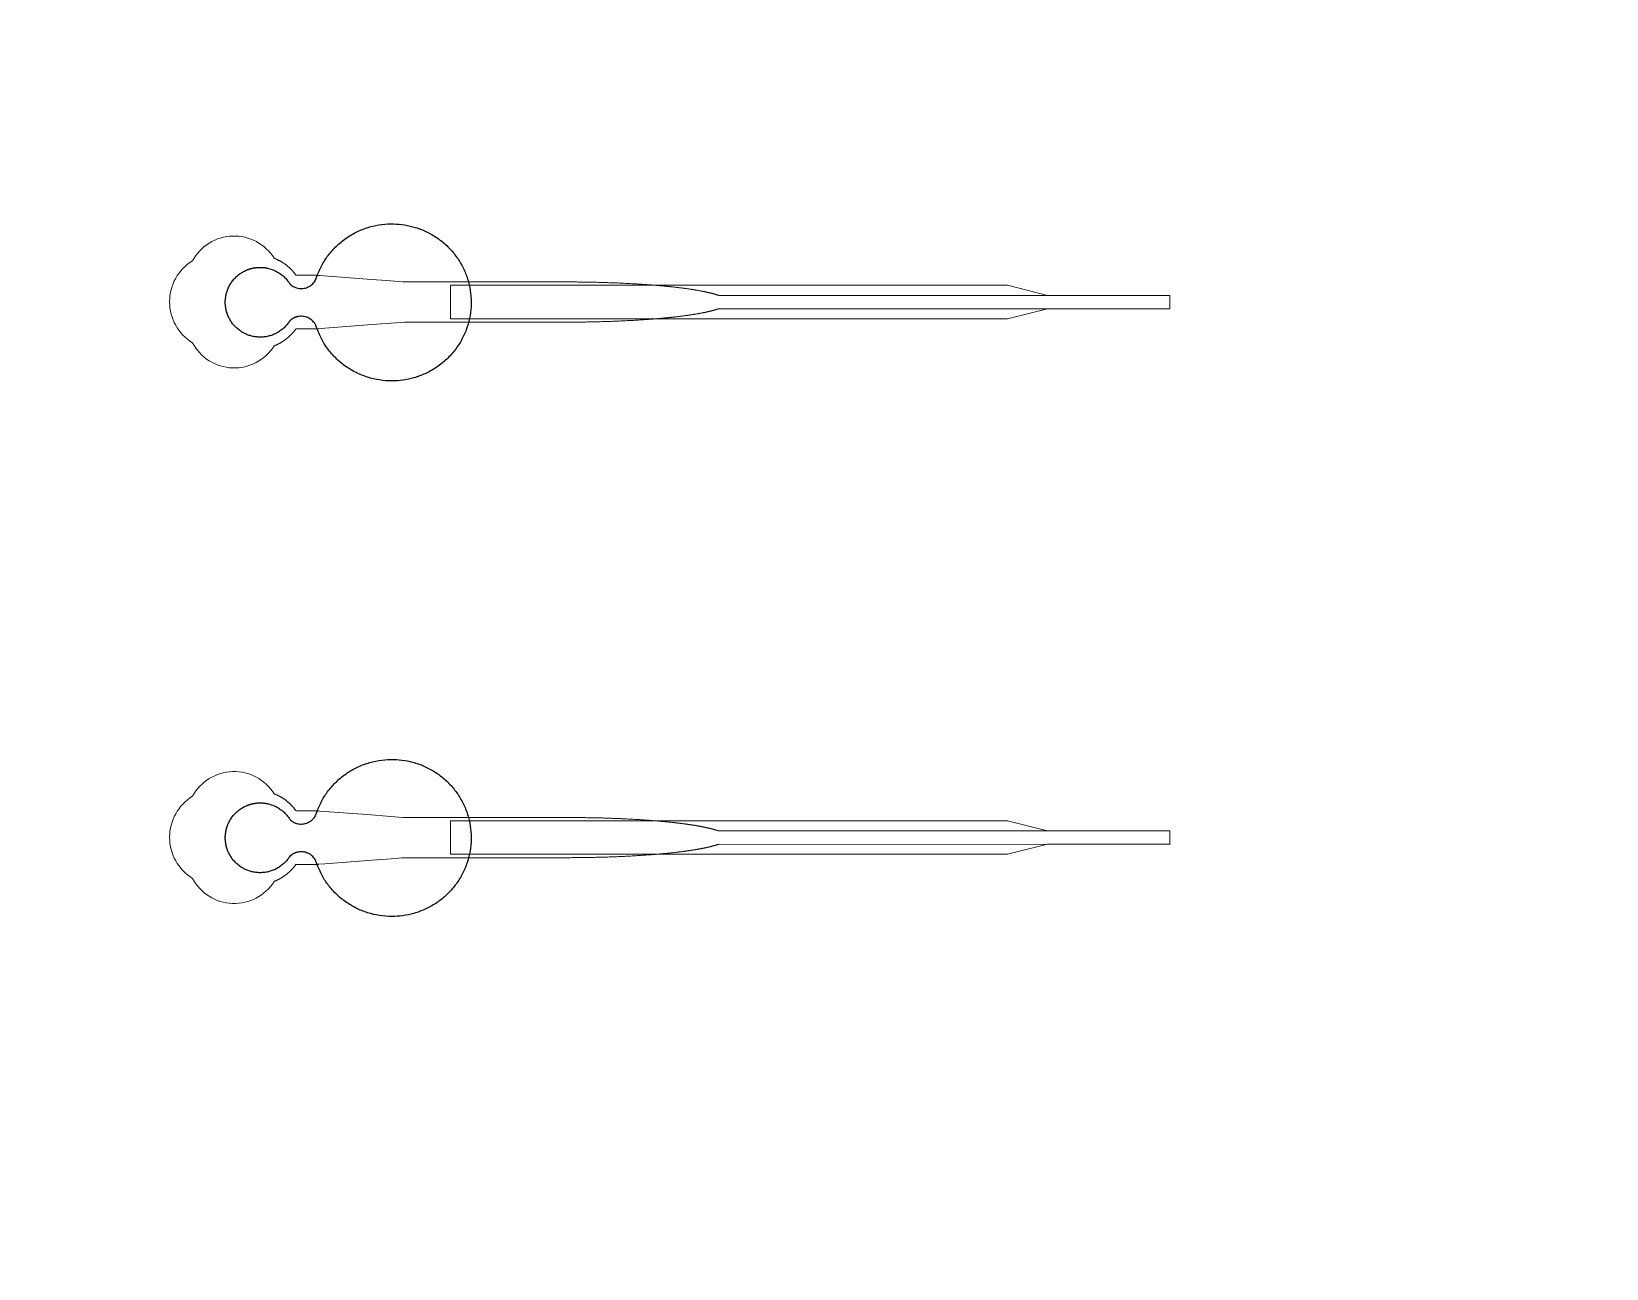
# Model space of a CAD drawing. Header units: inches. Extents: x -52997 to 52003, y -52254 to 52746.
# Drawn here: x -26966 to -21085, y 7997 to 12617 of the extents above; entities that cross this region are included whole.
import ezdxf

# ---------------------------------------------------------------- set-up
doc = ezdxf.new("R2010")
doc.units = ezdxf.units.IN
doc.header["$MEASUREMENT"] = 0
doc.layers.add('1', color=1, linetype='Continuous')
doc.layers.add('2', color=140, linetype='Continuous', lineweight=0)
doc.layers.add('3', color=90, linetype='Continuous', lineweight=0)

msp = doc.modelspace()

# ---------------------------------------------------------------- linework, layer by layer
at = {"layer": '1'}
for points in [[(-16283.4, -47485.7), (0, -47485.7), (16283.4, -47485.7, 5.999107)], [(-16250, -47285.7), (0, -47285.7), (16250, -47285.7, 5.986812)], [(-13685.8, -45485.7), (0, -45485.7), (13685.8, -45485.7, 6.794322)]]:
    msp.add_lwpolyline(points, format="xyb", close=True, dxfattribs=at)
msp.add_circle((-497.2, 245.8), 52500, dxfattribs=at)
for points in [[(-26002.6, 11534.5), (-25980.4, 11557.7), (-25948.7, 11552.5), (-25917.1, 11547.3), (-25903.5, 11518.2), (-25828, 11277.4), (-25576, 11315.1), (-25324, 11352.7), (-25323.9, 11604.9), (-25323.8, 11857), (-25575.7, 11894.9), (-25827.7, 11932.8), (-25903.4, 11692.1), (-25916.6, 11663.6), (-25947.5, 11657.8), (-25978.3, 11652.1), (-26000.9, 11673.9), (-26052.3, 11757.3), (-26146.6, 11731.2), (-26241, 11705.1), (-26242.2, 11607.1), (-26243.4, 11509.2), (-26149.7, 11480.8), (-26055.9, 11452.4), (-26002.6, 11534.5)], [(-26002.6, 9534.5), (-25980.4, 9557.7), (-25948.7, 9552.5), (-25917.1, 9547.3), (-25903.5, 9518.2), (-25828, 9277.4), (-25576, 9315.1), (-25324, 9352.7), (-25323.9, 9604.9), (-25323.8, 9857), (-25575.7, 9894.9), (-25827.7, 9932.8), (-25903.4, 9692.1), (-25916.6, 9663.6), (-25947.5, 9657.8), (-25978.3, 9652.1), (-26000.9, 9673.9), (-26052.3, 9757.3), (-26146.6, 9731.2), (-26241, 9705.1), (-26242.2, 9607.1), (-26243.4, 9509.2), (-26149.7, 9480.8), (-26055.9, 9452.4), (-26002.6, 9534.5)]]:
    msp.add_rational_spline(points, [1, 0.884783429184, 1, 0.884783429184, 1, 0.758252289935, 1, 0.758252289935, 1, 0.758252289935, 1, 0.758252289935, 1, 0.888941908896, 1, 0.888941908896, 1, 0.79946124759, 1, 0.79946124759, 1, 0.79946124759, 1, 0.79946124759, 1], degree=2, knots=[0, 0, 0, 0.969535, 0.969535, 1.939069, 1.939069, 3.359405, 3.359405, 4.779741, 4.779741, 6.200078, 6.200078, 7.620414, 7.620414, 8.571947, 8.571947, 9.52348, 9.52348, 10.812277, 10.812277, 12.101074, 12.101074, 13.389871, 13.389871, 14.678668, 14.678668, 14.678668], dxfattribs=at)
at = {"layer": '2'}
for points in [[(-16283.4, -47485.7), (0, -47485.7), (16283.4, -47485.7, 5.999107)], [(-16250, -47285.7), (0, -47285.7), (16250, -47285.7, 5.986812)], [(-13685.8, -45485.7), (0, -45485.7), (13685.8, -45485.7, 6.794322)], [(-26059.8, 11442.7), (-26059.5, 11442.8), (-26058.7, 11443.2), (-26057.8, 11443.5), (-26057, 11443.8), (-26056.1, 11444.2), (-26055.3, 11444.5), (-26054.4, 11444.9), (-26053.6, 11445.2), (-26052.7, 11445.6), (-26051.9, 11446), (-26051, 11446.4), (-26050.2, 11446.7), (-26049.3, 11447.1), (-26048.4, 11447.5), (-26047.6, 11447.9), (-26046.7, 11448.4), (-26045.9, 11448.8), (-26045, 11449.2), (-26044.2, 11449.6), (-26043.3, 11450.1), (-26042.4, 11450.5), (-26041.6, 11451), (-26040.7, 11451.4), (-26039.9, 11451.9), (-26039, 11452.3), (-26038.2, 11452.8), (-26037.3, 11453.3), (-26036.4, 11453.8), (-26035.6, 11454.3), (-26034.7, 11454.8), (-26033.9, 11455.3), (-26033, 11455.8), (-26032.2, 11456.3), (-26031.3, 11456.8), (-26030.5, 11457.3), (-26029.6, 11457.8), (-26028.8, 11458.4), (-26027.9, 11458.9), (-26027.1, 11459.5), (-26026.3, 11460), (-26025.4, 11460.6), (-26024.6, 11461.1), (-26023.7, 11461.7), (-26022.9, 11462.3), (-26022.1, 11462.9), (-26021.2, 11463.4), (-26020.4, 11464), (-26019.6, 11464.6), (-26018.8, 11465.2), (-26018, 11465.8), (-26017.1, 11466.4), (-26016.3, 11467.1), (-26015.5, 11467.7), (-26014.7, 11468.3), (-26013.9, 11468.9), (-26013.1, 11469.6), (-26012.3, 11470.2), (-26011.5, 11470.8), (-26010.7, 11471.5), (-26009.9, 11472.1), (-26009.1, 11472.8), (-26008.4, 11473.5), (-26007.6, 11474.1), (-26006.8, 11474.8), (-26006, 11475.5), (-26005.3, 11476.1), (-26004.5, 11476.8), (-26003.8, 11477.5), (-26003, 11478.2), (-26002.3, 11478.9), (-26001.5, 11479.6), (-26000.8, 11480.3), (-26000, 11481), (-25999.3, 11481.7), (-25998.6, 11482.4), (-25997.9, 11483.1), (-25997.2, 11483.8), (-25996.4, 11484.5), (-25995.7, 11485.3), (-25995, 11486), (-25994.3, 11486.7), (-25993.7, 11487.4), (-25993, 11488.2), (-25992.3, 11488.9), (-25991.6, 11489.6), (-25991, 11490.4), (-25990.3, 11491.1), (-25989.6, 11491.9), (-25989, 11492.6), (-25988.3, 11493.4), (-25987.7, 11494.1), (-25987.1, 11494.9), (-25986.4, 11495.6), (-25985.8, 11496.4), (-25985.2, 11497.1), (-25984.6, 11497.9), (-25984, 11498.6), (-25983.4, 11499.4), (-25982.8, 11500.2), (-25982.2, 11500.9), (-25981.6, 11501.7), (-25981.1, 11502.5), (-25980.5, 11503.2), (-25979.9, 11504), (-25979.4, 11504.8), (-25978.8, 11505.5), (-25978.3, 11506.3), (-25934.7, 11506.3), (-25912.9, 11506.3), (-25902, 11506.3), (-25899.3, 11506.3), (-25897.9, 11506.3), (-25897.9, 11506.3), (-25897.9, 11506.3), (-25897.9, 11506.3), (-25897.9, 11506.3), (-25897.8, 11506.3), (-25897.8, 11506.3), (-25897.4, 11506.4), (-25896.7, 11506.4), (-25895.3, 11506.5), (-25892.6, 11506.7), (-25870.5, 11508.4), (-25693.9, 11522), (-25605.5, 11528.7), (-25583.5, 11530.4), (-25572.4, 11531.3), (-25572.1, 11531.3), (-25572, 11531.3), (-25572, 11531.3), (-25571.9, 11531.3), (-25571.8, 11531.3), (-25571.4, 11531.3), (-25310.9, 11531.3), (-25304.7, 11531.3), (-25292.1, 11531.3), (-25191.6, 11531.3), (-24990.6, 11531.3), (-24978, 11531.3), (-24971.7, 11531.3), (-24968.6, 11531.3), (-24967, 11531.3), (-24966.6, 11531.3), (-24966.4, 11531.3), (-24966.3, 11531.3), (-24966.3, 11531.3), (-24966.2, 11531.3), (-24966.2, 11531.3), (-24965.6, 11531.3), (-24961.1, 11531.3), (-24956.5, 11531.3), (-24951.8, 11531.3), (-24947.2, 11531.4), (-24942.6, 11531.4), (-24937.9, 11531.4), (-24933.2, 11531.4), (-24928.6, 11531.5), (-24923.9, 11531.5), (-24919.2, 11531.5), (-24914.5, 11531.6), (-24909.7, 11531.7), (-24905, 11531.7), (-24900.3, 11531.8), (-24895.5, 11531.8), (-24890.7, 11531.9), (-24886, 11532), (-24881.2, 11532.1), (-24876.4, 11532.2), (-24871.6, 11532.3), (-24866.8, 11532.4), (-24862, 11532.5), (-24857.2, 11532.6), (-24852.4, 11532.7), (-24847.6, 11532.8), (-24842.8, 11532.9), (-24837.9, 11533.1), (-24833.1, 11533.2), (-24828.3, 11533.3), (-24823.5, 11533.5), (-24818.6, 11533.6), (-24813.8, 11533.8), (-24809, 11533.9), (-24804.1, 11534.1), (-24799.3, 11534.3), (-24794.5, 11534.5), (-24789.6, 11534.6), (-24784.8, 11534.8), (-24780, 11535), (-24775.2, 11535.2), (-24770.4, 11535.4), (-24765.5, 11535.6), (-24760.7, 11535.9), (-24755.9, 11536.1), (-24751.2, 11536.3), (-24746.4, 11536.5), (-24741.6, 11536.8), (-24736.8, 11537), (-24732.1, 11537.3), (-24727.3, 11537.5), (-24722.6, 11537.8), (-24717.8, 11538), (-24713.1, 11538.3), (-24708.4, 11538.6), (-24703.7, 11538.9), (-24699, 11539.2), (-24694.4, 11539.5), (-24689.7, 11539.8), (-24685.1, 11540.1), (-24680.5, 11540.4), (-24675.8, 11540.7), (-24671.3, 11541), (-24666.7, 11541.3), (-24664.4, 11541.5), (-24662.1, 11541.7), (-24659.9, 11541.8), (-24657.6, 11542), (-24655.3, 11542.2), (-24653.1, 11542.3), (-24650.8, 11542.5), (-24648.6, 11542.7), (-24646.3, 11542.9), (-24644.1, 11543), (-24641.9, 11543.2), (-24639.6, 11543.4), (-24637.4, 11543.6), (-24635.2, 11543.8), (-24633, 11543.9), (-24630.8, 11544.1), (-24628.6, 11544.3), (-24626.4, 11544.5), (-24624.2, 11544.7), (-24622, 11544.9), (-24619.9, 11545.1), (-24617.7, 11545.3), (-24615.5, 11545.5), (-24613.4, 11545.7), (-24611.2, 11545.9), (-24609.1, 11546.1), (-24606.9, 11546.3), (-24604.8, 11546.5), (-24602.7, 11546.7), (-24600.6, 11546.9), (-24598.5, 11547.1), (-24596.4, 11547.3), (-24594.3, 11547.5), (-24592.2, 11547.7), (-24590.1, 11547.9), (-24588, 11548.1), (-24585.9, 11548.3), (-24583.9, 11548.5), (-24581.8, 11548.7), (-24579.8, 11548.9), (-24577.7, 11549.2), (-24575.7, 11549.4), (-24573.7, 11549.6), (-24571.6, 11549.8), (-24569.6, 11550), (-24567.6, 11550.3), (-24565.6, 11550.5), (-24563.6, 11550.7), (-24561.7, 11550.9), (-24559.7, 11551.2), (-24557.7, 11551.4), (-24555.8, 11551.6), (-24553.8, 11551.8), (-24551.9, 11552.1), (-24549.9, 11552.3), (-24548, 11552.5), (-24546.1, 11552.8), (-24544.2, 11553), (-24542.3, 11553.2), (-24540.4, 11553.5), (-24538.5, 11553.7), (-24536.6, 11554), (-24534.8, 11554.2), (-24532.9, 11554.4), (-24531.1, 11554.7), (-24529.2, 11554.9), (-24527.4, 11555.2), (-24525.6, 11555.4), (-24523.8, 11555.7), (-24522, 11555.9), (-24520.2, 11556.2), (-24518.4, 11556.4), (-24516.6, 11556.7), (-24514.8, 11556.9), (-24513.1, 11557.2), (-24511.3, 11557.4), (-24509.6, 11557.7), (-24507.9, 11557.9), (-24506.2, 11558.2), (-24504.4, 11558.4), (-24502.7, 11558.7), (-24501.1, 11558.9), (-24499.4, 11559.2), (-24497.7, 11559.5), (-24496, 11559.7), (-24494.4, 11560), (-24492.7, 11560.3), (-24491.1, 11560.5), (-24489.5, 11560.8), (-24487.9, 11561), (-24486.3, 11561.3), (-24484.7, 11561.6), (-24483.1, 11561.8), (-24481.5, 11562.1), (-24480, 11562.4), (-24478.4, 11562.7), (-24476.9, 11562.9), (-24475.3, 11563.2), (-24473.8, 11563.5), (-24472.3, 11563.7), (-24470.8, 11564), (-24469.3, 11564.3), (-24467.8, 11564.6), (-24466.3, 11564.8), (-24464.9, 11565.1), (-24463.4, 11565.4), (-24462, 11565.7), (-24460.6, 11565.9), (-24459.1, 11566.2), (-24457.7, 11566.5), (-24456.3, 11566.8), (-24455, 11567.1), (-24453.6, 11567.4), (-24452.2, 11567.6), (-24450.9, 11567.9), (-24449.5, 11568.2), (-24448.2, 11568.5), (-24446.9, 11568.8), (-24445.5, 11569.1), (-24444.2, 11569.3), (-24442.9, 11569.6), (-24441.7, 11569.9), (-24440.4, 11570.2), (-24439.1, 11570.5), (-24437.9, 11570.8), (-24436.7, 11571.1), (-24435.4, 11571.4), (-24434.2, 11571.6), (-24433, 11571.9), (-24431.8, 11572.2), (-24430.6, 11572.5), (-24429.5, 11572.8), (-24428.3, 11573.1), (-24427.2, 11573.4), (-24426, 11573.7), (-24424.9, 11574), (-24423.8, 11574.3), (-24422.7, 11574.6), (-24421.6, 11574.9), (-24420.5, 11575.1), (-24419.4, 11575.4), (-24418.4, 11575.7), (-24417.3, 11576), (-24416.3, 11576.3), (-24415.3, 11576.6), (-24414.2, 11576.9), (-24413.2, 11577.2), (-24412.2, 11577.5), (-24411.3, 11577.8), (-24410.3, 11578.1), (-24409.3, 11578.4), (-24408.4, 11578.7), (-24407.4, 11579), (-24406.5, 11579.3), (-24405.6, 11579.6), (-24404.7, 11579.9), (-24403.8, 11580.2), (-24402.9, 11580.5), (-24402, 11580.8), (-24400.6, 11581.3), (-22715, 11581.1), (-22715, 11631.3), (-24400.5, 11631.3), (-24400.8, 11631.4), (-24401.7, 11631.7), (-24402.6, 11632), (-24403.4, 11632.3), (-24404.3, 11632.6), (-24405.2, 11632.9), (-24406.2, 11633.2), (-24407.1, 11633.5), (-24408, 11633.8), (-24409, 11634.1), (-24409.9, 11634.4), (-24410.9, 11634.7), (-24411.9, 11635), (-24412.9, 11635.3), (-24413.9, 11635.6), (-24414.9, 11635.9), (-24415.9, 11636.2), (-24417, 11636.5), (-24418, 11636.8), (-24419.1, 11637.1), (-24420.1, 11637.4), (-24421.2, 11637.7), (-24422.3, 11638), (-24423.4, 11638.3), (-24424.5, 11638.6), (-24425.7, 11638.9), (-24426.8, 11639.2), (-24428, 11639.5), (-24429.1, 11639.7), (-24430.3, 11640), (-24431.5, 11640.3), (-24432.7, 11640.6), (-24433.9, 11640.9), (-24435.1, 11641.2), (-24436.3, 11641.5), (-24437.5, 11641.8), (-24438.8, 11642.1), (-24440, 11642.4), (-24441.3, 11642.6), (-24442.6, 11642.9), (-24443.9, 11643.2), (-24445.2, 11643.5), (-24446.5, 11643.8), (-24447.8, 11644.1), (-24449.2, 11644.4), (-24450.5, 11644.6), (-24451.9, 11644.9), (-24453.2, 11645.2), (-24454.6, 11645.5), (-24456, 11645.8), (-24457.4, 11646.1), (-24458.8, 11646.3), (-24460.2, 11646.6), (-24461.6, 11646.9), (-24463.1, 11647.2), (-24464.5, 11647.5), (-24466, 11647.7), (-24467.5, 11648), (-24468.9, 11648.3), (-24470.4, 11648.6), (-24471.9, 11648.8), (-24473.4, 11649.1), (-24475, 11649.4), (-24476.5, 11649.6), (-24478, 11649.9), (-24479.6, 11650.2), (-24481.2, 11650.5), (-24482.7, 11650.7), (-24484.3, 11651), (-24485.9, 11651.3), (-24487.5, 11651.5), (-24489.1, 11651.8), (-24490.7, 11652.1), (-24492.4, 11652.3), (-24494, 11652.6), (-24495.7, 11652.9), (-24497.3, 11653.1), (-24499, 11653.4), (-24500.7, 11653.6), (-24502.4, 11653.9), (-24504.1, 11654.1), (-24505.8, 11654.4), (-24507.5, 11654.7), (-24509.2, 11654.9), (-24511, 11655.2), (-24512.7, 11655.4), (-24514.5, 11655.7), (-24516.3, 11655.9), (-24518, 11656.2), (-24519.8, 11656.4), (-24521.6, 11656.7), (-24523.4, 11656.9), (-24525.2, 11657.2), (-24527, 11657.4), (-24528.9, 11657.7), (-24530.7, 11657.9), (-24532.5, 11658.1), (-24534.4, 11658.4), (-24536.3, 11658.6), (-24538.1, 11658.9), (-24540, 11659.1), (-24541.9, 11659.3), (-24543.8, 11659.6), (-24545.7, 11659.8), (-24547.6, 11660), (-24549.5, 11660.3), (-24551.5, 11660.5), (-24553.4, 11660.7), (-24555.4, 11661), (-24557.3, 11661.2), (-24559.3, 11661.4), (-24561.3, 11661.7), (-24563.2, 11661.9), (-24565.2, 11662.1), (-24567.2, 11662.3), (-24569.2, 11662.6), (-24571.2, 11662.8), (-24573.2, 11663), (-24575.3, 11663.2), (-24577.3, 11663.4), (-24579.3, 11663.6), (-24581.4, 11663.9), (-24583.4, 11664.1), (-24585.5, 11664.3), (-24587.6, 11664.5), (-24589.6, 11664.7), (-24591.7, 11664.9), (-24593.8, 11665.1), (-24595.9, 11665.3), (-24598, 11665.5), (-24600.1, 11665.7), (-24602.2, 11665.9), (-24604.3, 11666.1), (-24606.5, 11666.3), (-24608.6, 11666.5), (-24610.7, 11666.7), (-24612.9, 11666.9), (-24615, 11667.1), (-24617.2, 11667.3), (-24619.4, 11667.5), (-24621.5, 11667.7), (-24623.7, 11667.9), (-24625.9, 11668.1), (-24628.1, 11668.3), (-24630.3, 11668.5), (-24632.5, 11668.6), (-24634.7, 11668.8), (-24636.9, 11669), (-24639.1, 11669.2), (-24641.3, 11669.4), (-24643.5, 11669.5), (-24645.8, 11669.7), (-24648, 11669.9), (-24650.2, 11670.1), (-24652.5, 11670.2), (-24654.7, 11670.4), (-24657, 11670.6), (-24659.3, 11670.8), (-24661.5, 11670.9), (-24663.8, 11671.1), (-24668.3, 11671.4), (-24672.9, 11671.7), (-24677.5, 11672.1), (-24682.1, 11672.4), (-24686.7, 11672.7), (-24691.3, 11673), (-24696, 11673.3), (-24700.6, 11673.6), (-24705.3, 11673.9), (-24710, 11674.1), (-24714.7, 11674.4), (-24719.4, 11674.7), (-24724.1, 11674.9), (-24728.8, 11675.2), (-24733.6, 11675.5), (-24738.3, 11675.7), (-24743.1, 11675.9), (-24747.8, 11676.2), (-24752.6, 11676.4), (-24757.4, 11676.6), (-24762.2, 11676.8), (-24767, 11677.1), (-24771.7, 11677.3), (-24776.5, 11677.5), (-24781.3, 11677.7), (-24786.1, 11677.9), (-24790.9, 11678), (-24795.8, 11678.2), (-24800.6, 11678.4), (-24805.4, 11678.6), (-24810.2, 11678.7), (-24815, 11678.9), (-24819.8, 11679.1), (-24824.6, 11679.2), (-24829.4, 11679.3), (-24834.2, 11679.5), (-24839, 11679.6), (-24843.8, 11679.7), (-24848.6, 11679.9), (-24853.4, 11680), (-24858.2, 11680.1), (-24863, 11680.2), (-24867.7, 11680.3), (-24872.5, 11680.4), (-24877.3, 11680.5), (-24882, 11680.6), (-24886.8, 11680.7), (-24891.5, 11680.7), (-24896.2, 11680.8), (-24900.9, 11680.9), (-24905.7, 11680.9), (-24910.4, 11681), (-24915, 11681), (-24919.7, 11681.1), (-24924.4, 11681.1), (-24929.1, 11681.2), (-24933.7, 11681.2), (-24938.3, 11681.2), (-24943, 11681.3), (-24947.6, 11681.3), (-24952.2, 11681.3), (-24954.5, 11681.3), (-24955, 11681.3), (-24955.3, 11681.3), (-24955.5, 11681.3), (-24955.7, 11681.3), (-24957.3, 11681.3), (-24963.6, 11681.3), (-24976.4, 11681.3), (-25027.4, 11681.3), (-25231.3, 11681.3), (-25282.3, 11681.3), (-25307.8, 11681.3), (-25314.2, 11681.3), (-25315.7, 11681.3), (-25571.5, 11681.3), (-25571.9, 11681.3), (-25572, 11681.3), (-25572, 11681.3), (-25572, 11681.3), (-25572.1, 11681.3), (-25572.5, 11681.3), (-25573.8, 11681.4), (-25579.4, 11681.9), (-25623.5, 11685.3), (-25711.8, 11692), (-25888.5, 11705.6), (-25894, 11706), (-25896.8, 11706.2), (-25897.5, 11706.3), (-25897.8, 11706.3), (-25897.8, 11706.3), (-25897.9, 11706.3), (-25897.9, 11706.3), (-25897.9, 11706.3), (-25897.9, 11706.3), (-25897.9, 11706.3), (-25898.3, 11706.3), (-25901, 11706.3), (-25906.5, 11706.3), (-25917.4, 11706.3), (-25939.1, 11706.3), (-25960.9, 11706.3), (-25971.8, 11706.3), (-25977.3, 11706.3), (-25978, 11706.3), (-25978.1, 11706.3), (-25978.2, 11706.3), (-25978.3, 11706.3), (-25978.3, 11706.3), (-25978.3, 11706.3), (-25978.3, 11706.3), (-25978.7, 11706.9), (-25979.5, 11708), (-25980.3, 11709.1), (-25981.1, 11710.3), (-25982, 11711.4), (-25982.8, 11712.5), (-25983.7, 11713.6), (-25984.6, 11714.7), (-25985.4, 11715.8), (-25986.3, 11717), (-25987.3, 11718.1), (-25988.2, 11719.2), (-25989.1, 11720.3), (-25990.1, 11721.4), (-25991, 11722.4), (-25992, 11723.5), (-25993, 11724.6), (-25994, 11725.7), (-25995, 11726.8), (-25996.1, 11727.8), (-25997.1, 11728.9), (-25998.1, 11729.9), (-25999.2, 11731), (-26000.3, 11732), (-26001.4, 11733.1), (-26002.5, 11734.1), (-26003.6, 11735.1), (-26004.7, 11736.1), (-26005.8, 11737.2), (-26007, 11738.2), (-26008.1, 11739.2), (-26009.3, 11740.1), (-26010.5, 11741.1), (-26011.7, 11742.1), (-26012.9, 11743.1), (-26014.1, 11744), (-26015.3, 11745), (-26016.5, 11745.9), (-26017.8, 11746.8), (-26019, 11747.7), (-26020.3, 11748.7), (-26021.6, 11749.6), (-26022.8, 11750.4), (-26024.1, 11751.3), (-26025.4, 11752.2), (-26026.7, 11753.1), (-26028, 11753.9), (-26029.3, 11754.7), (-26030.7, 11755.6), (-26032, 11756.4), (-26033.4, 11757.2), (-26034.7, 11758), (-26036.1, 11758.7), (-26037.4, 11759.5), (-26038.8, 11760.3), (-26040.2, 11761), (-26041.6, 11761.7), (-26042.9, 11762.4), (-26044.3, 11763.1), (-26045.7, 11763.8), (-26047.1, 11764.5), (-26048.6, 11765.2), (-26050, 11765.8), (-26051.4, 11766.5), (-26052.8, 11767.1), (-26054.2, 11767.7), (-26055.7, 11768.3), (-26057.1, 11768.9), (-26058.5, 11769.4), (-26059.8, 11769.9, 0.576044), (-26364.3, 11760.6, 0.560065), (-26364.3, 11454.1, 0.578435)], [(-26059.8, 9442.7), (-26059.5, 9442.8), (-26058.7, 9443.2), (-26057.8, 9443.5), (-26057, 9443.8), (-26056.1, 9444.2), (-26055.3, 9444.5), (-26054.4, 9444.9), (-26053.6, 9445.2), (-26052.7, 9445.6), (-26051.9, 9446), (-26051, 9446.4), (-26050.2, 9446.7), (-26049.3, 9447.1), (-26048.4, 9447.5), (-26047.6, 9447.9), (-26046.7, 9448.4), (-26045.9, 9448.8), (-26045, 9449.2), (-26044.2, 9449.6), (-26043.3, 9450.1), (-26042.4, 9450.5), (-26041.6, 9451), (-26040.7, 9451.4), (-26039.9, 9451.9), (-26039, 9452.3), (-26038.2, 9452.8), (-26037.3, 9453.3), (-26036.4, 9453.8), (-26035.6, 9454.3), (-26034.7, 9454.8), (-26033.9, 9455.3), (-26033, 9455.8), (-26032.2, 9456.3), (-26031.3, 9456.8), (-26030.5, 9457.3), (-26029.6, 9457.8), (-26028.8, 9458.4), (-26027.9, 9458.9), (-26027.1, 9459.5), (-26026.3, 9460), (-26025.4, 9460.6), (-26024.6, 9461.1), (-26023.7, 9461.7), (-26022.9, 9462.3), (-26022.1, 9462.9), (-26021.2, 9463.4), (-26020.4, 9464), (-26019.6, 9464.6), (-26018.8, 9465.2), (-26018, 9465.8), (-26017.1, 9466.4), (-26016.3, 9467.1), (-26015.5, 9467.7), (-26014.7, 9468.3), (-26013.9, 9468.9), (-26013.1, 9469.6), (-26012.3, 9470.2), (-26011.5, 9470.8), (-26010.7, 9471.5), (-26009.9, 9472.1), (-26009.1, 9472.8), (-26008.4, 9473.5), (-26007.6, 9474.1), (-26006.8, 9474.8), (-26006, 9475.5), (-26005.3, 9476.1), (-26004.5, 9476.8), (-26003.8, 9477.5), (-26003, 9478.2), (-26002.3, 9478.9), (-26001.5, 9479.6), (-26000.8, 9480.3), (-26000, 9481), (-25999.3, 9481.7), (-25998.6, 9482.4), (-25997.9, 9483.1), (-25997.2, 9483.8), (-25996.4, 9484.5), (-25995.7, 9485.3), (-25995, 9486), (-25994.3, 9486.7), (-25993.7, 9487.4), (-25993, 9488.2), (-25992.3, 9488.9), (-25991.6, 9489.6), (-25991, 9490.4), (-25990.3, 9491.1), (-25989.6, 9491.9), (-25989, 9492.6), (-25988.3, 9493.4), (-25987.7, 9494.1), (-25987.1, 9494.9), (-25986.4, 9495.6), (-25985.8, 9496.4), (-25985.2, 9497.1), (-25984.6, 9497.9), (-25984, 9498.6), (-25983.4, 9499.4), (-25982.8, 9500.2), (-25982.2, 9500.9), (-25981.6, 9501.7), (-25981.1, 9502.5), (-25980.5, 9503.2), (-25979.9, 9504), (-25979.4, 9504.8), (-25978.8, 9505.5), (-25978.3, 9506.3), (-25934.7, 9506.3), (-25912.9, 9506.3), (-25902, 9506.3), (-25899.3, 9506.3), (-25897.9, 9506.3), (-25897.9, 9506.3), (-25897.9, 9506.3), (-25897.9, 9506.3), (-25897.9, 9506.3), (-25897.8, 9506.3), (-25897.8, 9506.3), (-25897.4, 9506.4), (-25896.7, 9506.4), (-25895.3, 9506.5), (-25892.6, 9506.7), (-25870.5, 9508.4), (-25693.9, 9522), (-25605.5, 9528.7), (-25583.5, 9530.4), (-25572.4, 9531.3), (-25572.1, 9531.3), (-25572, 9531.3), (-25572, 9531.3), (-25571.9, 9531.3), (-25571.8, 9531.3), (-25571.4, 9531.3), (-25310.9, 9531.3), (-25304.7, 9531.3), (-25292.1, 9531.3), (-25191.6, 9531.3), (-24990.6, 9531.3), (-24978, 9531.3), (-24971.7, 9531.3), (-24968.6, 9531.3), (-24967, 9531.3), (-24966.6, 9531.3), (-24966.4, 9531.3), (-24966.3, 9531.3), (-24966.3, 9531.3), (-24966.2, 9531.3), (-24966.2, 9531.3), (-24965.6, 9531.3), (-24961.1, 9531.3), (-24956.5, 9531.3), (-24951.8, 9531.3), (-24947.2, 9531.4), (-24942.6, 9531.4), (-24937.9, 9531.4), (-24933.2, 9531.4), (-24928.6, 9531.5), (-24923.9, 9531.5), (-24919.2, 9531.5), (-24914.5, 9531.6), (-24909.7, 9531.7), (-24905, 9531.7), (-24900.3, 9531.8), (-24895.5, 9531.8), (-24890.7, 9531.9), (-24886, 9532), (-24881.2, 9532.1), (-24876.4, 9532.2), (-24871.6, 9532.3), (-24866.8, 9532.4), (-24862, 9532.5), (-24857.2, 9532.6), (-24852.4, 9532.7), (-24847.6, 9532.8), (-24842.8, 9532.9), (-24837.9, 9533.1), (-24833.1, 9533.2), (-24828.3, 9533.3), (-24823.5, 9533.5), (-24818.6, 9533.6), (-24813.8, 9533.8), (-24809, 9533.9), (-24804.1, 9534.1), (-24799.3, 9534.3), (-24794.5, 9534.5), (-24789.6, 9534.6), (-24784.8, 9534.8), (-24780, 9535), (-24775.2, 9535.2), (-24770.4, 9535.4), (-24765.5, 9535.6), (-24760.7, 9535.9), (-24755.9, 9536.1), (-24751.2, 9536.3), (-24746.4, 9536.5), (-24741.6, 9536.8), (-24736.8, 9537), (-24732.1, 9537.3), (-24727.3, 9537.5), (-24722.6, 9537.8), (-24717.8, 9538), (-24713.1, 9538.3), (-24708.4, 9538.6), (-24703.7, 9538.9), (-24699, 9539.2), (-24694.4, 9539.5), (-24689.7, 9539.8), (-24685.1, 9540.1), (-24680.5, 9540.4), (-24675.8, 9540.7), (-24671.3, 9541), (-24666.7, 9541.3), (-24664.4, 9541.5), (-24662.1, 9541.7), (-24659.9, 9541.8), (-24657.6, 9542), (-24655.3, 9542.2), (-24653.1, 9542.3), (-24650.8, 9542.5), (-24648.6, 9542.7), (-24646.3, 9542.9), (-24644.1, 9543), (-24641.9, 9543.2), (-24639.6, 9543.4), (-24637.4, 9543.6), (-24635.2, 9543.8), (-24633, 9543.9), (-24630.8, 9544.1), (-24628.6, 9544.3), (-24626.4, 9544.5), (-24624.2, 9544.7), (-24622, 9544.9), (-24619.9, 9545.1), (-24617.7, 9545.3), (-24615.5, 9545.5), (-24613.4, 9545.7), (-24611.2, 9545.9), (-24609.1, 9546.1), (-24606.9, 9546.3), (-24604.8, 9546.5), (-24602.7, 9546.7), (-24600.6, 9546.9), (-24598.5, 9547.1), (-24596.4, 9547.3), (-24594.3, 9547.5), (-24592.2, 9547.7), (-24590.1, 9547.9), (-24588, 9548.1), (-24585.9, 9548.3), (-24583.9, 9548.5), (-24581.8, 9548.7), (-24579.8, 9548.9), (-24577.7, 9549.2), (-24575.7, 9549.4), (-24573.7, 9549.6), (-24571.6, 9549.8), (-24569.6, 9550), (-24567.6, 9550.3), (-24565.6, 9550.5), (-24563.6, 9550.7), (-24561.7, 9550.9), (-24559.7, 9551.2), (-24557.7, 9551.4), (-24555.8, 9551.6), (-24553.8, 9551.8), (-24551.9, 9552.1), (-24549.9, 9552.3), (-24548, 9552.5), (-24546.1, 9552.8), (-24544.2, 9553), (-24542.3, 9553.2), (-24540.4, 9553.5), (-24538.5, 9553.7), (-24536.6, 9554), (-24534.8, 9554.2), (-24532.9, 9554.4), (-24531.1, 9554.7), (-24529.2, 9554.9), (-24527.4, 9555.2), (-24525.6, 9555.4), (-24523.8, 9555.7), (-24522, 9555.9), (-24520.2, 9556.2), (-24518.4, 9556.4), (-24516.6, 9556.7), (-24514.8, 9556.9), (-24513.1, 9557.2), (-24511.3, 9557.4), (-24509.6, 9557.7), (-24507.9, 9557.9), (-24506.2, 9558.2), (-24504.4, 9558.4), (-24502.7, 9558.7), (-24501.1, 9558.9), (-24499.4, 9559.2), (-24497.7, 9559.5), (-24496, 9559.7), (-24494.4, 9560), (-24492.7, 9560.3), (-24491.1, 9560.5), (-24489.5, 9560.8), (-24487.9, 9561), (-24486.3, 9561.3), (-24484.7, 9561.6), (-24483.1, 9561.8), (-24481.5, 9562.1), (-24480, 9562.4), (-24478.4, 9562.7), (-24476.9, 9562.9), (-24475.3, 9563.2), (-24473.8, 9563.5), (-24472.3, 9563.7), (-24470.8, 9564), (-24469.3, 9564.3), (-24467.8, 9564.6), (-24466.3, 9564.8), (-24464.9, 9565.1), (-24463.4, 9565.4), (-24462, 9565.7), (-24460.6, 9565.9), (-24459.1, 9566.2), (-24457.7, 9566.5), (-24456.3, 9566.8), (-24455, 9567.1), (-24453.6, 9567.4), (-24452.2, 9567.6), (-24450.9, 9567.9), (-24449.5, 9568.2), (-24448.2, 9568.5), (-24446.9, 9568.8), (-24445.5, 9569.1), (-24444.2, 9569.3), (-24442.9, 9569.6), (-24441.7, 9569.9), (-24440.4, 9570.2), (-24439.1, 9570.5), (-24437.9, 9570.8), (-24436.7, 9571.1), (-24435.4, 9571.4), (-24434.2, 9571.6), (-24433, 9571.9), (-24431.8, 9572.2), (-24430.6, 9572.5), (-24429.5, 9572.8), (-24428.3, 9573.1), (-24427.2, 9573.4), (-24426, 9573.7), (-24424.9, 9574), (-24423.8, 9574.3), (-24422.7, 9574.6), (-24421.6, 9574.9), (-24420.5, 9575.1), (-24419.4, 9575.4), (-24418.4, 9575.7), (-24417.3, 9576), (-24416.3, 9576.3), (-24415.3, 9576.6), (-24414.2, 9576.9), (-24413.2, 9577.2), (-24412.2, 9577.5), (-24411.3, 9577.8), (-24410.3, 9578.1), (-24409.3, 9578.4), (-24408.4, 9578.7), (-24407.4, 9579), (-24406.5, 9579.3), (-24405.6, 9579.6), (-24404.7, 9579.9), (-24403.8, 9580.2), (-24402.9, 9580.5), (-24402, 9580.8), (-24400.6, 9581.3), (-22715, 9581.1), (-22715, 9631.3), (-24400.5, 9631.3), (-24400.8, 9631.4), (-24401.7, 9631.7), (-24402.6, 9632), (-24403.4, 9632.3), (-24404.3, 9632.6), (-24405.2, 9632.9), (-24406.2, 9633.2), (-24407.1, 9633.5), (-24408, 9633.8), (-24409, 9634.1), (-24409.9, 9634.4), (-24410.9, 9634.7), (-24411.9, 9635), (-24412.9, 9635.3), (-24413.9, 9635.6), (-24414.9, 9635.9), (-24415.9, 9636.2), (-24417, 9636.5), (-24418, 9636.8), (-24419.1, 9637.1), (-24420.1, 9637.4), (-24421.2, 9637.7), (-24422.3, 9638), (-24423.4, 9638.3), (-24424.5, 9638.6), (-24425.7, 9638.9), (-24426.8, 9639.2), (-24428, 9639.5), (-24429.1, 9639.7), (-24430.3, 9640), (-24431.5, 9640.3), (-24432.7, 9640.6), (-24433.9, 9640.9), (-24435.1, 9641.2), (-24436.3, 9641.5), (-24437.5, 9641.8), (-24438.8, 9642.1), (-24440, 9642.4), (-24441.3, 9642.6), (-24442.6, 9642.9), (-24443.9, 9643.2), (-24445.2, 9643.5), (-24446.5, 9643.8), (-24447.8, 9644.1), (-24449.2, 9644.4), (-24450.5, 9644.6), (-24451.9, 9644.9), (-24453.2, 9645.2), (-24454.6, 9645.5), (-24456, 9645.8), (-24457.4, 9646.1), (-24458.8, 9646.3), (-24460.2, 9646.6), (-24461.6, 9646.9), (-24463.1, 9647.2), (-24464.5, 9647.5), (-24466, 9647.7), (-24467.5, 9648), (-24468.9, 9648.3), (-24470.4, 9648.6), (-24471.9, 9648.8), (-24473.4, 9649.1), (-24475, 9649.4), (-24476.5, 9649.6), (-24478, 9649.9), (-24479.6, 9650.2), (-24481.2, 9650.5), (-24482.7, 9650.7), (-24484.3, 9651), (-24485.9, 9651.3), (-24487.5, 9651.5), (-24489.1, 9651.8), (-24490.7, 9652.1), (-24492.4, 9652.3), (-24494, 9652.6), (-24495.7, 9652.9), (-24497.3, 9653.1), (-24499, 9653.4), (-24500.7, 9653.6), (-24502.4, 9653.9), (-24504.1, 9654.1), (-24505.8, 9654.4), (-24507.5, 9654.7), (-24509.2, 9654.9), (-24511, 9655.2), (-24512.7, 9655.4), (-24514.5, 9655.7), (-24516.3, 9655.9), (-24518, 9656.2), (-24519.8, 9656.4), (-24521.6, 9656.7), (-24523.4, 9656.9), (-24525.2, 9657.2), (-24527, 9657.4), (-24528.9, 9657.7), (-24530.7, 9657.9), (-24532.5, 9658.1), (-24534.4, 9658.4), (-24536.3, 9658.6), (-24538.1, 9658.9), (-24540, 9659.1), (-24541.9, 9659.3), (-24543.8, 9659.6), (-24545.7, 9659.8), (-24547.6, 9660), (-24549.5, 9660.3), (-24551.5, 9660.5), (-24553.4, 9660.7), (-24555.4, 9661), (-24557.3, 9661.2), (-24559.3, 9661.4), (-24561.3, 9661.7), (-24563.2, 9661.9), (-24565.2, 9662.1), (-24567.2, 9662.3), (-24569.2, 9662.6), (-24571.2, 9662.8), (-24573.2, 9663), (-24575.3, 9663.2), (-24577.3, 9663.4), (-24579.3, 9663.6), (-24581.4, 9663.9), (-24583.4, 9664.1), (-24585.5, 9664.3), (-24587.6, 9664.5), (-24589.6, 9664.7), (-24591.7, 9664.9), (-24593.8, 9665.1), (-24595.9, 9665.3), (-24598, 9665.5), (-24600.1, 9665.7), (-24602.2, 9665.9), (-24604.3, 9666.1), (-24606.5, 9666.3), (-24608.6, 9666.5), (-24610.7, 9666.7), (-24612.9, 9666.9), (-24615, 9667.1), (-24617.2, 9667.3), (-24619.4, 9667.5), (-24621.5, 9667.7), (-24623.7, 9667.9), (-24625.9, 9668.1), (-24628.1, 9668.3), (-24630.3, 9668.5), (-24632.5, 9668.6), (-24634.7, 9668.8), (-24636.9, 9669), (-24639.1, 9669.2), (-24641.3, 9669.4), (-24643.5, 9669.5), (-24645.8, 9669.7), (-24648, 9669.9), (-24650.2, 9670.1), (-24652.5, 9670.2), (-24654.7, 9670.4), (-24657, 9670.6), (-24659.3, 9670.8), (-24661.5, 9670.9), (-24663.8, 9671.1), (-24668.3, 9671.4), (-24672.9, 9671.7), (-24677.5, 9672.1), (-24682.1, 9672.4), (-24686.7, 9672.7), (-24691.3, 9673), (-24696, 9673.3), (-24700.6, 9673.6), (-24705.3, 9673.9), (-24710, 9674.1), (-24714.7, 9674.4), (-24719.4, 9674.7), (-24724.1, 9674.9), (-24728.8, 9675.2), (-24733.6, 9675.5), (-24738.3, 9675.7), (-24743.1, 9675.9), (-24747.8, 9676.2), (-24752.6, 9676.4), (-24757.4, 9676.6), (-24762.2, 9676.8), (-24767, 9677.1), (-24771.7, 9677.3), (-24776.5, 9677.5), (-24781.3, 9677.7), (-24786.1, 9677.9), (-24790.9, 9678), (-24795.8, 9678.2), (-24800.6, 9678.4), (-24805.4, 9678.6), (-24810.2, 9678.7), (-24815, 9678.9), (-24819.8, 9679.1), (-24824.6, 9679.2), (-24829.4, 9679.3), (-24834.2, 9679.5), (-24839, 9679.6), (-24843.8, 9679.7), (-24848.6, 9679.9), (-24853.4, 9680), (-24858.2, 9680.1), (-24863, 9680.2), (-24867.7, 9680.3), (-24872.5, 9680.4), (-24877.3, 9680.5), (-24882, 9680.6), (-24886.8, 9680.7), (-24891.5, 9680.7), (-24896.2, 9680.8), (-24900.9, 9680.9), (-24905.7, 9680.9), (-24910.4, 9681), (-24915, 9681), (-24919.7, 9681.1), (-24924.4, 9681.1), (-24929.1, 9681.2), (-24933.7, 9681.2), (-24938.3, 9681.2), (-24943, 9681.3), (-24947.6, 9681.3), (-24952.2, 9681.3), (-24954.5, 9681.3), (-24955, 9681.3), (-24955.3, 9681.3), (-24955.5, 9681.3), (-24955.7, 9681.3), (-24957.3, 9681.3), (-24963.6, 9681.3), (-24976.4, 9681.3), (-25027.4, 9681.3), (-25231.3, 9681.3), (-25282.3, 9681.3), (-25307.8, 9681.3), (-25314.2, 9681.3), (-25315.7, 9681.3), (-25571.5, 9681.3), (-25571.9, 9681.3), (-25572, 9681.3), (-25572, 9681.3), (-25572, 9681.3), (-25572.1, 9681.3), (-25572.5, 9681.3), (-25573.8, 9681.4), (-25579.4, 9681.9), (-25623.5, 9685.3), (-25711.8, 9692), (-25888.5, 9705.6), (-25894, 9706), (-25896.8, 9706.2), (-25897.5, 9706.3), (-25897.8, 9706.3), (-25897.8, 9706.3), (-25897.9, 9706.3), (-25897.9, 9706.3), (-25897.9, 9706.3), (-25897.9, 9706.3), (-25897.9, 9706.3), (-25898.3, 9706.3), (-25901, 9706.3), (-25906.5, 9706.3), (-25917.4, 9706.3), (-25939.1, 9706.3), (-25960.9, 9706.3), (-25971.8, 9706.3), (-25977.3, 9706.3), (-25978, 9706.3), (-25978.1, 9706.3), (-25978.2, 9706.3), (-25978.3, 9706.3), (-25978.3, 9706.3), (-25978.3, 9706.3), (-25978.3, 9706.3), (-25978.7, 9706.9), (-25979.5, 9708), (-25980.3, 9709.1), (-25981.1, 9710.3), (-25982, 9711.4), (-25982.8, 9712.5), (-25983.7, 9713.6), (-25984.6, 9714.7), (-25985.4, 9715.8), (-25986.3, 9717), (-25987.3, 9718.1), (-25988.2, 9719.2), (-25989.1, 9720.3), (-25990.1, 9721.4), (-25991, 9722.4), (-25992, 9723.5), (-25993, 9724.6), (-25994, 9725.7), (-25995, 9726.8), (-25996.1, 9727.8), (-25997.1, 9728.9), (-25998.1, 9729.9), (-25999.2, 9731), (-26000.3, 9732), (-26001.4, 9733.1), (-26002.5, 9734.1), (-26003.6, 9735.1), (-26004.7, 9736.1), (-26005.8, 9737.2), (-26007, 9738.2), (-26008.1, 9739.2), (-26009.3, 9740.1), (-26010.5, 9741.1), (-26011.7, 9742.1), (-26012.9, 9743.1), (-26014.1, 9744), (-26015.3, 9745), (-26016.5, 9745.9), (-26017.8, 9746.8), (-26019, 9747.7), (-26020.3, 9748.7), (-26021.6, 9749.6), (-26022.8, 9750.4), (-26024.1, 9751.3), (-26025.4, 9752.2), (-26026.7, 9753.1), (-26028, 9753.9), (-26029.3, 9754.7), (-26030.7, 9755.6), (-26032, 9756.4), (-26033.4, 9757.2), (-26034.7, 9758), (-26036.1, 9758.7), (-26037.4, 9759.5), (-26038.8, 9760.3), (-26040.2, 9761), (-26041.6, 9761.7), (-26042.9, 9762.4), (-26044.3, 9763.1), (-26045.7, 9763.8), (-26047.1, 9764.5), (-26048.6, 9765.2), (-26050, 9765.8), (-26051.4, 9766.5), (-26052.8, 9767.1), (-26054.2, 9767.7), (-26055.7, 9768.3), (-26057.1, 9768.9), (-26058.5, 9769.4), (-26059.8, 9769.9, 0.576044), (-26364.3, 9760.6, 0.560065), (-26364.3, 9454.1, 0.578435)]]:
    msp.add_lwpolyline(points, format="xyb", close=True, dxfattribs=at)
for points in [[(-25315.7, 11531.3), (-25314.1, 11531.3), (-25310.9, 11531.3)], [(-25315.7, 9531.3), (-25314.1, 9531.3), (-25310.9, 9531.3)]]:
    msp.add_lwpolyline(points, dxfattribs=at)
msp.add_circle((-497.2, 245.8), 52500, dxfattribs=at)
at = {"layer": '3'}
for points in [[(-16283.4, -47485.7), (0, -47485.7), (16283.4, -47485.7, 5.999107)], [(-16283.4, -47485.7), (0, -47485.7), (16283.4, -47485.7, 5.999107)], [(-16250, -47285.7), (0, -47285.7), (16250, -47285.7, 5.986812)], [(-16250, -47285.7), (0, -47285.7), (16250, -47285.7, 5.986812)], [(-13685.8, -45485.7), (0, -45485.7), (13685.8, -45485.7, 6.794322)], [(-13685.8, -45485.7), (0, -45485.7), (13685.8, -45485.7, 6.794322)]]:
    msp.add_lwpolyline(points, format="xyb", close=True, dxfattribs=at)
for points in [[(-25401.4, 11668.8), (-23321.9, 11668.8), (-23171.9, 11631.3), (-22715, 11631.3), (-22715, 11581.3), (-23171.9, 11581.3), (-23321.9, 11543.8), (-25401.4, 11543.8)], [(-25401.4, 9668.8), (-23321.9, 9668.8), (-23171.9, 9631.3), (-22715, 9631.3), (-22715, 9581.3), (-23171.9, 9581.3), (-23321.9, 9543.8), (-25401.4, 9543.8)]]:
    msp.add_lwpolyline(points, close=True, dxfattribs=at)
msp.add_circle((-497.2, 245.8), 52500, dxfattribs=at)
msp.add_circle((-497.2, 245.8), 52500, dxfattribs=at)

doc.saveas('drawing.dxf')
